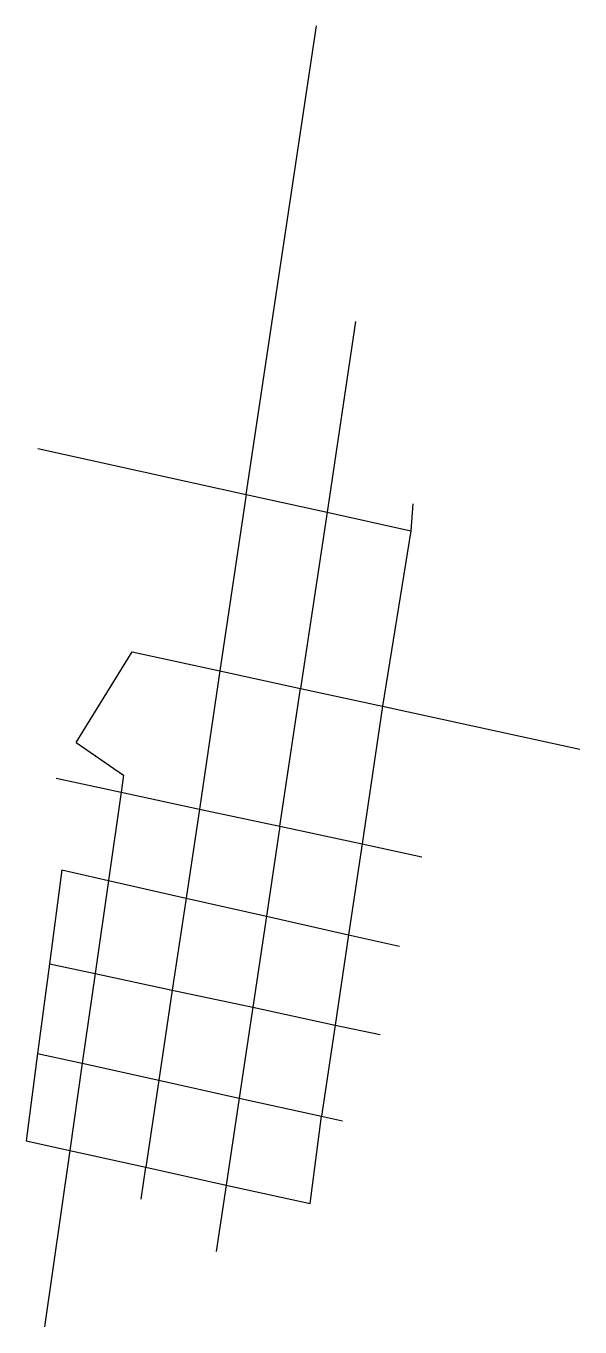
# Model space of a CAD drawing. Header units: inches. Extents: x 677637 to 678230, y 3596916 to 3598309.
import ezdxf

# ---------------------------------------------------------------- set-up
doc = ezdxf.new("R2010")
doc.units = ezdxf.units.IN
doc.header["$MEASUREMENT"] = 0

msp = doc.modelspace()

# ---------------------------------------------------------------- linework, layer by layer
for points in [[(677872.8, 3597807.3), (677947.8, 3598308.9)], [(677989.8, 3597992.6), (677959.2, 3597788.3)], [(677649.6, 3597856.4), (677872.8, 3597807.3)], [(677872.8, 3597807.3), (677844.6, 3597618.5)], [(677872.8, 3597807.3), (677959.2, 3597788.3)], [(678051.1, 3597797.3), (678049.1, 3597768.5)], [(677959.2, 3597788.3), (677930.9, 3597599.7)], [(677959.2, 3597788.3), (678049.1, 3597768.5)], [(678049.1, 3597768.5), (678018.8, 3597580.6)], [(677690.6, 3597541.7), (677750.6, 3597638.9), (677844.6, 3597618.5)], [(677844.6, 3597618.5), (677822.5, 3597470.5)], [(677844.6, 3597618.5), (677930.9, 3597599.7)], [(677908.7, 3597452), (677930.9, 3597599.7)], [(677930.9, 3597599.7), (678018.8, 3597580.6)], [(678018.8, 3597580.6), (677996.8, 3597433.1)], [(678018.8, 3597580.6), (678230.1, 3597534.7)], [(677690.6, 3597541.7), (677741.3, 3597506.6), (677738.7, 3597488.5)], [(677669, 3597503.4), (677738.7, 3597488.5)], [(677738.7, 3597488.5), (677725.1, 3597394)], [(677738.7, 3597488.5), (677822.5, 3597470.5)], [(677822.5, 3597470.5), (677808.3, 3597375.2)], [(677822.5, 3597470.5), (677908.7, 3597452)], [(677908.7, 3597452), (677894.3, 3597355.8)], [(677908.7, 3597452), (677996.8, 3597433.1)], [(677996.8, 3597433.1), (677982.3, 3597335.9)], [(677996.8, 3597433.1), (678060.7, 3597419.4)], [(677675.3, 3597405.3), (677662, 3597304.8)], [(677675.3, 3597405.3), (677725.1, 3597394)], [(677725.1, 3597394), (677710.8, 3597294.3)], [(677725.1, 3597394), (677808.3, 3597375.2)], [(677808.3, 3597375.2), (677793.5, 3597276.6)], [(677808.3, 3597375.2), (677894.3, 3597355.8)], [(677894.3, 3597355.8), (677879.6, 3597258.2)], [(677894.3, 3597355.8), (677982.3, 3597335.9)], [(677982.3, 3597335.9), (677967.9, 3597239.2)], [(677982.3, 3597335.9), (678036.9, 3597323.5)], [(677662, 3597304.8), (677649.2, 3597208.7)], [(677662, 3597304.8), (677710.8, 3597294.3)], [(677710.8, 3597294.3), (677697.1, 3597198.2)], [(677710.8, 3597294.3), (677793.5, 3597276.6)], [(677793.5, 3597276.6), (677779.1, 3597180)], [(677793.5, 3597276.6), (677879.6, 3597258.2)], [(677879.6, 3597258.2), (677865.1, 3597161)], [(677879.6, 3597258.2), (677967.9, 3597239.2)], [(677967.9, 3597239.2), (677953.3, 3597141.5)], [(677967.9, 3597239.2), (678016.3, 3597228.9)], [(677649.2, 3597208.7), (677636.9, 3597115.3), (677683.7, 3597104.9)], [(677649.2, 3597208.7), (677697.1, 3597198.2)], [(677697.1, 3597198.2), (677683.7, 3597104.9)], [(677697.1, 3597198.2), (677779.1, 3597180)], [(677779.1, 3597180), (677765.2, 3597086.9)], [(677779.1, 3597180), (677865.1, 3597161)], [(677865.1, 3597161), (677851.1, 3597067.9)], [(677865.1, 3597161), (677953.3, 3597141.5)], [(677851.1, 3597067.9), (677941.2, 3597048.1), (677953.3, 3597141.5)], [(677953.3, 3597141.5), (677975.8, 3597136.6)], [(677683.7, 3597104.9), (677656.6, 3596915.9)], [(677683.7, 3597104.9), (677765.2, 3597086.9)], [(677760, 3597052.6), (677765.2, 3597086.9)], [(677765.2, 3597086.9), (677851.1, 3597067.9)], [(677851.1, 3597067.9), (677840.4, 3596996.7)]]:
    msp.add_lwpolyline(points)

doc.saveas('drawing.dxf')
